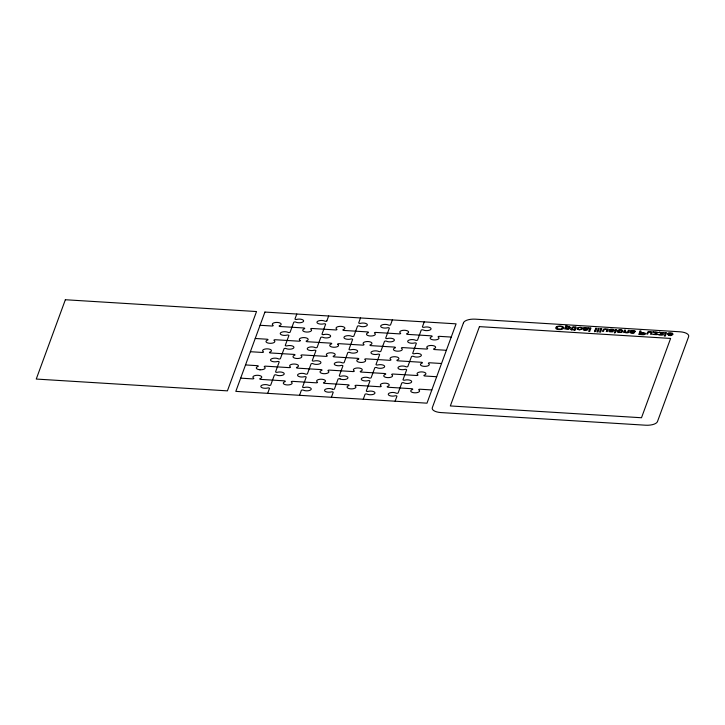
<?xml version="1.0" encoding="UTF-8"?>
<svg xmlns="http://www.w3.org/2000/svg" width="725" height="725" viewBox="0 0 725 725"><rect width="100%" height="100%" fill="white"/><g stroke="black" fill="none" stroke-linecap="round" stroke-linejoin="round"><path stroke-width="1.09" d="M267.679 393.34L269.464 388.455A1.187 0.489 -0.1 0 0 268.939 387.966A1.187 0.489 -0.1 0 0 267.652 387.975A4.432 1.84 -0.1 0 1 261.634 387.494A4.432 1.84 -0.1 0 1 262.55 384.975A4.432 1.84 -0.1 0 1 268.649 385.247A1.187 0.489 -0.1 0 0 269.881 385.401A1.187 0.489 -0.1 0 0 270.733 385.002L274.322 375.242A1.187 0.489 -0.1 0 1 275.119 374.843A1.187 0.489 -0.1 0 1 276.334 374.961L276.406 374.997A4.432 1.84 -0.1 0 0 282.505 375.26A4.432 1.84 -0.1 0 0 283.421 372.75A4.432 1.84 -0.1 0 0 277.403 372.269A1.187 0.489 -0.1 0 1 276.116 372.269A1.187 0.489 -0.1 0 1 275.591 371.78L279.17 362.02A1.187 0.489 -0.1 0 0 278.645 361.53A1.187 0.489 -0.1 0 0 277.358 361.53A4.432 1.84 -0.1 0 1 271.331 361.059A4.432 1.84 -0.1 0 1 272.256 358.54A4.432 1.84 -0.1 0 1 278.355 358.812A1.187 0.489 -0.1 0 0 279.587 358.966A1.187 0.489 -0.1 0 0 280.439 358.558L284.019 348.798A1.187 0.489 -0.1 0 1 284.88 348.399A1.187 0.489 -0.1 0 1 286.112 348.553A4.432 1.84 -0.1 0 0 292.202 348.825A4.432 1.84 -0.1 0 0 293.127 346.305A4.432 1.84 -0.1 0 0 287.109 345.834A1.187 0.489 -0.1 0 1 285.822 345.834A1.187 0.489 -0.1 0 1 285.297 345.345L288.876 335.584A1.187 0.489 -0.1 0 0 288.351 335.095A1.187 0.489 -0.1 0 0 287.055 335.095A4.432 1.84 -0.1 0 1 281.037 334.615A4.432 1.84 -0.1 0 1 281.962 332.104A4.432 1.84 -0.1 0 1 288.061 332.367A1.187 0.489 -0.1 0 0 289.293 332.521A1.187 0.489 -0.1 0 0 290.145 332.123L293.725 322.362A1.187 0.498 -0.1 0 1 294.586 321.963A1.187 0.498 -0.1 0 1 295.818 322.118A4.432 1.84 -0.1 0 0 301.908 322.389A4.432 1.84 -0.1 0 0 302.833 319.87A4.432 1.84 -0.1 0 0 296.815 319.39A1.187 0.489 -0.1 0 1 295.528 319.39A1.187 0.489 -0.1 0 1 294.993 318.909L296.788 314.025M299.534 395.306L301.328 390.422A1.187 0.489 -0.1 0 1 302.18 390.023A1.187 0.489 -0.1 0 1 303.413 390.177A4.432 1.84 -0.1 0 0 309.512 390.449A4.432 1.84 -0.1 0 0 310.436 387.929A4.432 1.84 -0.1 0 0 304.409 387.458A1.187 0.489 -0.1 0 1 303.123 387.458A1.187 0.489 -0.1 0 1 302.597 386.969L306.177 377.208A1.187 0.489 -0.1 0 0 305.651 376.719A1.187 0.489 -0.1 0 0 304.364 376.719A4.432 1.84 -0.1 0 1 298.347 376.239A4.432 1.84 -0.1 0 1 299.271 373.728A4.432 1.84 -0.1 0 1 305.361 373.991A1.187 0.489 -0.1 0 0 306.593 374.145A1.187 0.489 -0.1 0 0 307.445 373.747L311.034 363.986A1.187 0.489 -0.1 0 1 311.886 363.578A1.187 0.489 -0.1 0 1 313.118 363.742A4.432 1.84 -0.1 0 0 319.218 364.013A4.432 1.84 -0.1 0 0 320.133 361.494A4.432 1.84 -0.1 0 0 314.115 361.014A1.187 0.489 -0.1 0 1 312.828 361.014A1.187 0.489 -0.1 0 1 312.303 360.524L315.882 350.764A1.187 0.489 -0.1 0 0 315.357 350.275A1.187 0.489 -0.1 0 0 314.061 350.275A4.432 1.84 -0.1 0 1 308.043 349.803A4.432 1.84 -0.1 0 1 308.968 347.284A4.432 1.84 -0.1 0 1 315.067 347.556A1.187 0.489 -0.1 0 0 316.299 347.71A1.187 0.489 -0.1 0 0 317.151 347.311L320.731 337.551A1.187 0.489 -0.1 0 1 321.592 337.143A1.187 0.489 -0.1 0 1 322.824 337.297A4.432 1.84 -0.1 0 0 328.914 337.569A4.432 1.84 -0.1 0 0 329.839 335.059A4.432 1.84 -0.1 0 0 323.821 334.578M326.857 320.867L328.652 315.991M331.397 397.273L333.192 392.388A1.187 0.489 -0.1 0 0 332.657 391.899A1.187 0.489 -0.1 0 0 331.37 391.899A4.432 1.84 -0.1 0 1 325.353 391.428A4.432 1.84 -0.1 0 1 326.277 388.908A4.432 1.84 -0.1 0 1 332.367 389.18M360.506 317.958L358.721 322.833A1.187 0.489 -0.1 0 0 359.247 323.323A1.187 0.489 -0.1 0 0 360.533 323.323A4.432 1.84 -0.1 0 1 366.551 323.803A4.432 1.84 -0.1 0 1 365.627 326.313A4.432 1.84 -0.1 0 1 359.537 326.051A1.187 0.489 -0.1 0 0 358.304 325.888A1.187 0.489 -0.1 0 0 357.452 326.295L353.863 336.056A1.187 0.489 -0.1 0 1 353.012 336.454A1.187 0.489 -0.1 0 1 351.779 336.3A4.432 1.84 -0.1 0 0 345.68 336.028A4.432 1.84 -0.1 0 0 344.756 338.548A4.432 1.84 -0.1 0 0 350.782 339.028A1.187 0.489 -0.1 0 1 352.069 339.028A1.187 0.489 -0.1 0 1 352.595 339.508L349.015 349.278A1.187 0.489 -0.1 0 0 349.541 349.758A1.187 0.489 -0.1 0 0 350.827 349.758A4.432 1.84 -0.1 0 1 356.845 350.238A4.432 1.84 -0.1 0 1 355.93 352.758A4.432 1.84 -0.1 0 1 349.831 352.486A1.187 0.489 -0.1 0 0 348.598 352.332A1.187 0.489 -0.1 0 0 347.746 352.731L344.157 362.491A1.187 0.489 -0.1 0 1 343.306 362.899A1.187 0.489 -0.1 0 1 342.073 362.736A4.423 1.831 -0.1 0 0 335.992 362.482A4.423 1.831 -0.1 0 0 335.068 364.992A4.423 1.831 -0.1 0 0 341.076 365.463A1.187 0.489 -0.1 0 1 342.363 365.463A1.187 0.489 -0.1 0 1 342.889 365.953L339.309 375.713A1.187 0.489 -0.1 0 0 339.835 376.202A1.187 0.489 -0.1 0 0 341.131 376.202A4.432 1.84 -0.1 0 1 347.148 376.683A4.432 1.84 -0.1 0 1 346.224 379.193A4.432 1.84 -0.1 0 1 340.125 378.921M363.261 399.239L365.047 394.355A1.187 0.489 -0.1 0 1 365.907 393.956A1.187 0.489 -0.1 0 1 367.14 394.11A4.432 1.84 -0.1 0 0 373.23 394.382A4.432 1.84 -0.1 0 0 374.154 391.862A4.432 1.84 -0.1 0 0 368.137 391.382A1.187 0.489 -0.1 0 1 366.85 391.382A1.187 0.489 -0.1 0 1 366.324 390.902L369.904 381.132A1.187 0.489 -0.1 0 0 369.369 380.652A1.187 0.489 -0.1 0 0 368.083 380.652A4.432 1.84 -0.1 0 1 362.065 380.172A4.432 1.84 -0.1 0 1 362.989 377.653A4.432 1.84 -0.1 0 1 369.088 377.924A1.187 0.489 -0.1 0 0 370.312 378.078A1.187 0.489 -0.1 0 0 371.164 377.68L374.752 367.919A1.187 0.489 -0.1 0 1 375.604 367.512A1.187 0.489 -0.1 0 1 376.837 367.675A4.432 1.84 -0.1 0 0 382.936 367.938A4.432 1.84 -0.1 0 0 383.86 365.427A4.432 1.84 -0.1 0 0 377.834 364.947A1.187 0.489 -0.1 0 1 376.547 364.947A1.187 0.489 -0.1 0 1 376.021 364.458L379.601 354.697A1.187 0.489 -0.1 0 0 379.075 354.208A1.187 0.489 -0.1 0 0 377.788 354.208A4.432 1.84 -0.1 0 1 371.771 353.737A4.432 1.84 -0.1 0 1 372.695 351.217A4.432 1.84 -0.1 0 1 378.785 351.489A1.187 0.489 -0.1 0 0 380.018 351.643A1.187 0.489 -0.1 0 0 380.87 351.235L384.458 341.475A1.187 0.489 -0.1 0 1 385.31 341.076A1.187 0.489 -0.1 0 1 386.543 341.23A4.432 1.84 -0.1 0 0 392.642 341.502A4.432 1.84 -0.1 0 0 393.557 338.983A4.432 1.84 -0.1 0 0 387.54 338.512A1.187 0.489 -0.1 0 1 386.253 338.512A1.187 0.489 -0.1 0 1 385.727 338.022L389.307 328.262A1.187 0.498 -0.1 0 0 388.772 327.772A1.187 0.498 -0.1 0 0 387.476 327.772A4.432 1.84 -0.1 0 1 381.468 327.292A4.432 1.84 -0.1 0 1 382.392 324.782A4.432 1.84 -0.1 0 1 388.491 325.045A1.196 0.498 -0.1 0 0 389.715 325.208A1.196 0.498 -0.1 0 0 390.576 324.8L392.37 319.924M395.116 401.206L396.91 396.321A1.187 0.489 -0.1 0 0 396.385 395.832A1.187 0.489 -0.1 0 0 395.089 395.832A4.432 1.84 -0.1 0 1 389.071 395.361A4.432 1.84 -0.1 0 1 389.996 392.841A4.432 1.84 -0.1 0 1 396.095 393.113A1.187 0.489 -0.1 0 0 397.327 393.267A1.187 0.489 -0.1 0 0 398.179 392.859L401.759 383.099A1.187 0.489 -0.1 0 1 402.62 382.7A1.187 0.489 -0.1 0 1 403.852 382.854A4.432 1.84 -0.1 0 0 409.942 383.126A4.432 1.84 -0.1 0 0 410.867 380.607A4.432 1.84 -0.1 0 0 404.849 380.136A1.187 0.489 -0.1 0 1 403.562 380.136A1.187 0.489 -0.1 0 1 403.037 379.646L406.616 369.886A1.187 0.489 -0.1 0 0 406.082 369.397A1.187 0.489 -0.1 0 0 404.795 369.397A4.432 1.84 -0.1 0 1 398.777 368.916A4.432 1.84 -0.1 0 1 399.702 366.406A4.432 1.84 -0.1 0 1 405.801 366.669A1.187 0.489 -0.1 0 0 407.024 366.832A1.187 0.489 -0.1 0 0 407.876 366.424L411.465 356.664A1.187 0.489 -0.1 0 1 412.317 356.265A1.187 0.489 -0.1 0 1 413.549 356.419A4.432 1.84 -0.1 0 0 419.648 356.691A4.432 1.84 -0.1 0 0 420.572 354.172A4.432 1.84 -0.1 0 0 414.546 353.691A1.187 0.489 -0.1 0 1 413.259 353.691A1.187 0.489 -0.1 0 1 412.733 353.202L416.313 343.442A1.187 0.489 -0.1 0 0 415.788 342.952A1.187 0.489 -0.1 0 0 414.501 342.961A4.432 1.84 -0.1 0 1 408.483 342.481A4.432 1.84 -0.1 0 1 409.407 339.962A4.432 1.84 -0.1 0 1 415.498 340.233A1.187 0.489 -0.1 0 0 416.73 340.388A1.187 0.489 -0.1 0 0 417.582 339.989L421.171 330.228A1.187 0.489 -0.1 0 1 422.022 329.821A1.187 0.489 -0.1 0 1 423.255 329.984A4.432 1.84 -0.1 0 0 429.345 330.247A4.432 1.84 -0.1 0 0 430.269 327.736A4.432 1.84 -0.1 0 0 424.252 327.256A1.187 0.489 -0.1 0 1 422.965 327.256A1.187 0.489 -0.1 0 1 422.439 326.776L424.225 321.891M586.969 328.887L586.915 329.041A8.347 3.462 -0.1 0 0 585.311 328.788L584.132 328.488M672.818 334.343C670.598 337.895 663.982 332.947 670.163 332.857C679.57 334.334 659.768 332.512 672.854 334.225M584.051 328.271L586.96 328.452M573.013 327.51L572.433 329.077L573.33 329.467L572.315 329.404L571.998 330.265L570.566 329.295L571.427 329.014L571.943 327.582A5.419 2.248 -0.1 0 1 572.188 327.129L574.381 327.002L573.357 327.319M614.057 330.292L614.021 330.337A1.305 0.544 -0.1 0 1 613.731 330.537A1.559 0.643 -0.1 0 1 612.987 330.709L610.794 330.845M635.2 331.597L635.163 331.642A1.305 0.544 -0.1 0 1 634.873 331.842A1.559 0.643 -0.1 0 1 634.13 332.014L631.937 332.15M609.779 330.509L613.096 330.038L610.967 329.621A1.223 0.508 -0.1 0 0 610.359 329.812L609.145 329.893L609.68 329.503A1.921 0.797 -0.1 0 1 610.142 329.349A1.831 0.761 -0.1 0 1 610.513 329.277L611.438 329.232A4.74 1.967 -0.1 0 1 612.163 329.268A3 1.242 -0.1 0 1 613.341 329.467L613.558 329.549A1.803 0.752 -0.1 0 1 613.957 329.775A1.758 0.734 -0.1 0 1 614.111 330.192M631.674 332.168C629.382 333.156 635.435 332.34 634.203 332.92A1.296 0.535 -0.1 0 1 633.958 333.011L633.396 333.119A2.728 1.133 -0.1 0 1 632.97 333.156L632.336 333.156A4.368 1.812 -0.1 0 1 631.874 333.138A2.873 1.187 -0.1 0 1 630.65 332.92L630.542 332.875A1.577 0.652 -0.1 0 1 630.904 331.796L634.239 331.343L632.1 330.926A1.223 0.508 -0.1 0 0 631.502 331.117L630.279 331.198L630.822 330.808A1.921 0.797 -0.1 0 1 631.285 330.654A1.831 0.761 -0.1 0 1 631.656 330.582L632.581 330.537A4.74 1.967 -0.1 0 1 633.306 330.573A3 1.242 -0.1 0 1 634.484 330.772L634.701 330.854A1.758 0.734 -0.1 0 1 635.254 331.497M610.532 330.863L609.879 331.189L613.132 331.579A1.296 0.535 -0.1 0 1 612.815 331.706L612.253 331.814A2.728 1.133 -0.1 0 1 611.827 331.851L611.193 331.851A4.368 1.812 -0.1 0 1 610.731 331.833A2.873 1.187 -0.1 0 1 609.507 331.615L609.399 331.57M260.23 369.759L259.568 369.705M260.076 325.28L271.839 326.005A1.187 0.489 -0.1 0 0 273.017 325.779A1.187 0.489 -0.1 0 0 273.017 325.244A4.432 1.84 -0.1 0 1 274.195 322.752A4.432 1.84 -0.1 0 1 280.258 323.123A4.432 1.84 -0.1 0 1 279.587 325.652A1.187 0.489 -0.1 0 0 279.207 326.159A1.187 0.489 -0.1 0 0 280.176 326.513L303.702 327.972A1.187 0.489 -0.1 0 1 304.663 328.325A1.187 0.489 -0.1 0 1 304.282 328.833A4.432 1.84 -0.1 0 0 304.953 331.842A4.432 1.84 -0.1 0 0 311.505 330.509M451.24 337.071L439.477 336.346A1.187 0.489 -0.1 0 0 438.299 336.563A1.187 0.489 -0.1 0 0 438.29 337.098A4.432 1.84 -0.1 0 1 437.121 339.599A4.432 1.84 -0.1 0 1 431.058 339.228A4.432 1.84 -0.1 0 1 431.728 336.699A1.187 0.489 -0.1 0 0 432.109 336.183A1.187 0.489 -0.1 0 0 431.139 335.829L407.613 334.379A1.187 0.489 -0.1 0 1 406.643 334.026A1.187 0.489 -0.1 0 1 407.033 333.518A4.432 1.84 -0.1 0 0 407.704 330.99A4.432 1.84 -0.1 0 0 401.641 330.609A4.432 1.84 -0.1 0 0 400.463 333.11A1.187 0.489 -0.1 0 1 400.454 333.645A1.187 0.489 -0.1 0 1 399.276 333.862L375.813 332.422A1.187 0.489 -0.1 0 0 374.635 332.639A1.187 0.489 -0.1 0 0 374.635 333.174A4.432 1.84 -0.1 0 1 373.466 335.675A4.432 1.84 -0.1 0 1 367.403 335.294A4.432 1.84 -0.1 0 1 368.073 332.766A1.187 0.489 -0.1 0 0 368.445 332.258A1.187 0.489 -0.1 0 0 367.484 331.905L343.895 330.446A1.187 0.489 -0.1 0 1 342.925 330.093A1.187 0.489 -0.1 0 1 343.306 329.585A4.432 1.84 -0.1 0 0 343.976 327.057A4.432 1.84 -0.1 0 0 337.913 326.685A4.432 1.84 -0.1 0 0 336.744 329.177A1.187 0.489 -0.1 0 1 336.735 329.712A1.187 0.489 -0.1 0 1 335.557 329.929L312.031 328.479A1.187 0.489 -0.1 0 0 310.853 328.706A1.187 0.489 -0.1 0 0 310.853 329.241A4.432 1.84 -0.1 0 1 311.514 330.491M255.227 338.493L266.99 339.218A1.187 0.489 -0.1 0 1 267.951 339.572A1.187 0.489 -0.1 0 1 267.57 340.088A4.432 1.84 -0.1 0 0 266.909 342.617A4.432 1.84 -0.1 0 0 272.972 342.988A4.432 1.84 -0.1 0 0 274.141 340.487A1.187 0.489 -0.1 0 1 274.141 339.952A1.187 0.489 -0.1 0 1 275.319 339.735L298.845 341.185A1.187 0.489 -0.1 0 0 300.023 340.968A1.187 0.489 -0.1 0 0 300.023 340.433M446.382 350.293L434.619 349.568A1.187 0.489 -0.1 0 1 433.65 349.214A1.187 0.489 -0.1 0 1 434.039 348.698A4.432 1.84 -0.1 0 0 434.701 346.169A4.432 1.84 -0.1 0 0 428.638 345.798A4.432 1.84 -0.1 0 0 427.469 348.299M250.37 351.716L262.133 352.441A1.187 0.489 -0.1 0 0 263.311 352.223A1.187 0.489 -0.1 0 0 263.311 351.688A4.432 1.84 -0.1 0 1 264.489 349.187A4.432 1.84 -0.1 0 1 270.552 349.559A4.432 1.84 -0.1 0 1 269.881 352.087A1.187 0.489 -0.1 0 0 269.501 352.604A1.187 0.489 -0.1 0 0 270.47 352.957L293.997 354.407A1.187 0.489 -0.1 0 1 294.966 354.761A1.187 0.489 -0.1 0 1 294.577 355.268A4.432 1.84 -0.1 0 0 293.915 357.797A4.432 1.84 -0.1 0 0 299.978 358.177A4.432 1.84 -0.1 0 0 301.147 355.676A1.187 0.489 -0.1 0 1 301.147 355.141A1.187 0.489 -0.1 0 1 302.325 354.924L325.851 356.374A1.187 0.489 -0.1 0 0 327.038 356.156A1.187 0.489 -0.1 0 0 327.038 355.612A4.432 1.84 -0.1 0 1 328.217 353.12A4.432 1.84 -0.1 0 1 334.279 353.492A4.432 1.84 -0.1 0 1 333.609 356.02A1.187 0.489 -0.1 0 0 333.219 356.537A1.187 0.489 -0.1 0 0 334.189 356.89L357.778 358.34A1.187 0.489 -0.1 0 1 358.748 358.694A1.187 0.489 -0.1 0 1 358.368 359.21M441.534 363.506L429.771 362.781A1.187 0.489 -0.1 0 0 428.593 363.007A1.187 0.489 -0.1 0 0 428.593 363.542A4.432 1.84 -0.1 0 1 427.415 366.034A4.432 1.84 -0.1 0 1 421.352 365.663A4.432 1.84 -0.1 0 1 422.022 363.134A1.187 0.489 -0.1 0 0 422.403 362.627A1.187 0.489 -0.1 0 0 421.433 362.273L397.907 360.814A1.187 0.489 -0.1 0 1 396.947 360.47A1.187 0.489 -0.1 0 1 397.327 359.953A4.432 1.84 -0.1 0 0 397.998 357.425A4.432 1.84 -0.1 0 0 391.935 357.053A4.432 1.84 -0.1 0 0 390.757 359.546A1.187 0.489 -0.1 0 1 390.757 360.08A1.187 0.489 -0.1 0 1 389.579 360.307L366.116 358.857A1.187 0.489 -0.1 0 0 364.938 359.074A1.187 0.489 -0.1 0 0 364.929 359.609A4.432 1.84 -0.1 0 1 363.76 362.11A4.432 1.84 -0.1 0 1 357.697 361.739A4.432 1.84 -0.1 0 1 358.368 359.21M245.521 364.938L257.284 365.663A1.187 0.489 -0.1 0 1 258.254 366.016A1.187 0.489 -0.1 0 1 257.864 366.524A4.432 1.84 -0.1 0 0 257.203 369.052A4.432 1.84 -0.1 0 0 263.266 369.433A4.432 1.84 -0.1 0 0 264.435 366.932A1.187 0.489 -0.1 0 1 264.444 366.397A1.187 0.489 -0.1 0 1 265.613 366.17L289.139 367.629A1.187 0.489 -0.1 0 0 290.317 367.403A1.187 0.489 -0.1 0 0 290.326 366.868A4.432 1.84 -0.1 0 1 291.495 364.376A4.432 1.84 -0.1 0 1 297.558 364.748A4.432 1.84 -0.1 0 1 296.888 367.276A1.187 0.489 -0.1 0 0 296.507 367.783A1.187 0.489 -0.1 0 0 297.477 368.137L321.003 369.596A1.187 0.489 -0.1 0 1 321.972 369.94A1.187 0.489 -0.1 0 1 321.592 370.457A4.432 1.84 -0.1 0 0 320.921 372.985A4.432 1.84 -0.1 0 0 326.984 373.357A4.432 1.84 -0.1 0 0 328.162 370.865A1.187 0.489 -0.1 0 1 328.162 370.33A1.187 0.489 -0.1 0 1 329.34 370.103L352.93 371.562M436.686 376.728L424.923 376.003A1.187 0.489 -0.1 0 1 423.953 375.65A1.187 0.489 -0.1 0 1 424.333 375.142A4.432 1.84 -0.1 0 0 425.004 372.614A4.432 1.84 -0.1 0 0 418.941 372.233A4.432 1.84 -0.1 0 0 417.763 374.734A1.187 0.489 -0.1 0 1 417.763 375.269A1.187 0.489 -0.1 0 1 416.585 375.487L393.059 374.037A1.187 0.489 -0.1 0 0 391.881 374.254A1.187 0.489 -0.1 0 0 391.881 374.798A4.432 1.84 -0.1 0 1 390.702 377.29A4.432 1.84 -0.1 0 1 384.64 376.918A4.432 1.84 -0.1 0 1 385.31 374.39A1.187 0.489 -0.1 0 0 385.691 373.873A1.187 0.489 -0.1 0 0 384.721 373.529L361.258 372.079A1.187 0.489 -0.1 0 1 360.298 371.726A1.187 0.489 -0.1 0 1 360.678 371.209A4.441 1.84 -0.1 0 0 361.349 368.681A4.441 1.84 -0.1 0 0 355.268 368.309A4.441 1.84 -0.1 0 0 354.099 370.81A1.187 0.489 -0.1 0 1 354.108 371.345A1.187 0.489 -0.1 0 1 352.93 371.562M240.664 378.151L252.427 378.876A1.187 0.489 -0.1 0 0 253.614 378.658A1.187 0.489 -0.1 0 0 253.614 378.124A4.432 1.84 -0.1 0 1 254.62 375.677A4.432 1.84 -0.1 0 1 260.592 375.876A4.432 1.84 -0.1 0 1 260.619 378.359L260.184 378.532A1.187 0.489 -0.1 0 0 259.795 379.039A1.187 0.489 -0.1 0 0 260.764 379.392L284.291 380.843A1.187 0.489 -0.1 0 1 285.26 381.196A1.187 0.489 -0.1 0 1 284.88 381.712A4.432 1.84 -0.1 0 0 284.209 384.241A4.432 1.84 -0.1 0 0 290.272 384.612A4.432 1.84 -0.1 0 0 291.45 382.111A1.187 0.489 -0.1 0 1 291.45 381.577A1.187 0.489 -0.1 0 1 292.628 381.359L316.154 382.809A1.187 0.489 -0.1 0 0 317.333 382.592A1.187 0.489 -0.1 0 0 317.333 382.057A4.432 1.84 -0.1 0 1 318.511 379.556A4.432 1.84 -0.1 0 1 324.573 379.936A4.432 1.84 -0.1 0 1 323.903 382.465A1.187 0.489 -0.1 0 0 323.522 382.972A1.187 0.489 -0.1 0 0 324.483 383.326L348.072 384.785A1.187 0.489 -0.1 0 1 349.042 385.138A1.187 0.489 -0.1 0 1 348.662 385.646A4.432 1.84 -0.1 0 0 347.991 388.174A4.432 1.84 -0.1 0 0 354.054 388.546A4.432 1.84 -0.1 0 0 355.232 386.053A1.187 0.489 -0.1 0 1 355.232 385.519A1.187 0.489 -0.1 0 1 356.41 385.292L379.873 386.742A1.187 0.489 -0.1 0 0 381.051 386.525A1.187 0.489 -0.1 0 0 381.051 385.99A4.432 1.84 -0.1 0 1 382.229 383.489A4.432 1.84 -0.1 0 1 388.292 383.86A4.432 1.84 -0.1 0 1 387.621 386.398A1.187 0.489 -0.1 0 0 387.241 386.905A1.187 0.489 -0.1 0 0 388.21 387.259L411.737 388.709A1.187 0.489 -0.1 0 1 412.697 389.062A1.187 0.489 -0.1 0 1 412.317 389.57A4.432 1.84 -0.1 0 0 411.655 392.098A4.432 1.84 -0.1 0 0 417.718 392.479A4.432 1.84 -0.1 0 0 418.887 389.978A1.187 0.489 -0.1 0 1 418.887 389.443A1.187 0.489 -0.1 0 1 420.065 389.225L431.828 389.95M643.827 333.21L643.601 333.156A3.743 1.55 -0.1 0 0 642.622 333.047L640.483 332.911L640.039 334.134L642.241 334.27A5.021 2.084 -0.1 0 0 643.229 334.298A1.432 0.589 -0.1 0 0 644.298 333.826A1.432 0.589 -0.1 0 0 643.782 333.237M609.507 331.615L609.453 331.588A1.577 0.652 -0.1 0 1 609.761 330.491M586.987 328.452A2.628 1.087 -0.1 0 1 586.942 328.878M628.629 332.34A4.567 1.894 -0.1 0 0 628.783 332.05L629.409 330.392L628.394 330.328L627.342 332.322L625.013 331.823A4.196 1.74 -0.1 0 1 625.068 331.506L625.566 330.147L624.551 330.093L623.636 332.567L624.751 332.331A2.184 0.906 -0.1 0 0 626.128 332.775A2.093 0.87 -0.1 0 0 628.756 332.367M617.936 332.032A2.501 1.042 -0.1 0 1 617.319 331.524L617.265 331.08A5.601 2.32 -0.1 0 1 617.374 330.754C618.452 329.259 623.237 329.232 622.829 331.434A2.927 1.214 -0.1 0 1 620.817 332.367A2.927 1.214 -0.1 0 1 617.881 332.05M578.387 327.863A1.658 0.689 -0.1 0 1 580.335 327.627A1.658 0.689 -0.1 0 1 581.368 328.353L582.374 328.362A2.61 1.087 -0.1 0 0 580.362 327.265L577.734 327.673L577.009 328.969L579.275 329.884L581.948 329.25L580.988 329.123A1.577 0.652 -0.1 0 1 579.719 329.576A1.577 0.652 -0.1 0 1 578.206 329.259A3.471 1.441 -0.1 0 1 578.414 328.135M566.37 328.443A2.991 1.242 -0.1 0 1 566.877 327.075M566.778 327.038A1.532 0.634 -0.1 0 1 569.125 327.202M569.007 327.22A3.045 1.26 -0.1 0 1 568.509 328.624M568.645 328.679A1.541 0.643 -0.1 0 1 566.225 328.47M556.628 326.73A4.74 1.967 -0.1 0 0 555.839 327.555L555.803 328.244A3.897 1.613 -0.1 0 0 556.447 328.96A3.806 1.577 -0.1 0 0 558.703 329.585A4.314 1.785 -0.1 0 0 563.352 328.579A4.314 1.785 -0.1 0 0 562.228 326.458M556.564 326.712A3.988 1.658 -0.1 0 1 562.292 326.431M337.859 344.42A1.187 0.489 -0.1 0 1 337.859 343.886A1.187 0.489 -0.1 0 1 339.037 343.668L362.627 345.127A1.187 0.489 -0.1 0 0 363.805 344.901A1.187 0.489 -0.1 0 0 363.814 344.366A4.432 1.84 -0.1 0 1 364.983 341.874A4.432 1.84 -0.1 0 1 371.046 342.245A4.432 1.84 -0.1 0 1 370.375 344.774A1.187 0.489 -0.1 0 0 369.995 345.281A1.187 0.489 -0.1 0 0 370.964 345.635L394.427 347.085A1.187 0.489 -0.1 0 1 395.397 347.438A1.187 0.489 -0.1 0 1 395.016 347.946A4.432 1.84 -0.1 0 0 394.346 350.474A4.432 1.84 -0.1 0 0 400.408 350.855A4.432 1.84 -0.1 0 0 401.587 348.353A1.187 0.489 -0.1 0 1 401.587 347.819A1.187 0.489 -0.1 0 1 402.765 347.601L426.291 349.051A1.187 0.489 -0.1 0 0 427.469 348.834A1.187 0.489 -0.1 0 0 427.469 348.299M337.859 344.42A4.432 1.84 -0.1 0 1 335.068 347.221A4.432 1.84 -0.1 0 1 329.757 345.154A4.432 1.84 -0.1 0 1 331.289 344.022A1.187 0.489 -0.1 0 0 331.678 343.505A1.187 0.489 -0.1 0 0 330.709 343.152L307.183 341.702A1.187 0.489 -0.1 0 1 306.213 341.348A1.187 0.489 -0.1 0 1 306.593 340.841A4.432 1.84 -0.1 0 0 307.264 338.312A4.432 1.84 -0.1 0 0 301.201 337.932A4.432 1.84 -0.1 0 0 300.023 340.433M323.821 334.578A1.187 0.489 -0.1 0 1 322.534 334.578A1.187 0.489 -0.1 0 1 322.009 334.089L325.588 324.329A1.187 0.489 -0.1 0 0 325.063 323.839A1.187 0.489 -0.1 0 0 323.767 323.839A4.432 1.84 -0.1 0 1 317.749 323.359A4.432 1.84 -0.1 0 1 318.674 320.849A4.432 1.84 -0.1 0 1 324.773 321.121A1.187 0.489 -0.1 0 0 326.005 321.275A1.187 0.489 -0.1 0 0 326.857 320.867M340.125 378.921A1.187 0.489 -0.1 0 0 338.892 378.767A1.187 0.489 -0.1 0 0 338.04 379.175L334.461 388.935A1.187 0.489 -0.1 0 1 333.6 389.334A1.187 0.489 -0.1 0 1 332.367 389.18M556.891 327.981L557.162 328.615A2.103 0.87 -0.1 0 0 557.398 328.769L561.068 329.087L562.627 327.483A2.818 1.169 -0.1 0 0 560.951 326.522A2.818 1.169 -0.1 0 0 558.105 326.676A3.507 1.45 -0.1 0 0 557.018 327.618L556.891 327.981M618.298 331.198C622.857 334.823 622.485 327.02 618.298 331.198M570.403 327.754L568.835 329.059L564.712 328.933L565.971 325.498L566.977 325.561C565.409 327.854 570.14 325.407 570.403 327.754M606.852 329.884L606.308 331.497L607.323 331.561L608.23 329.077L603.816 328.996L602.475 331.262L603.49 331.325L604.052 329.803A4.921 2.039 -0.1 0 1 604.206 329.513L605.846 329.259L606.852 329.884M651.059 332.612L650.515 334.225L651.521 334.288L652.437 331.805L648.023 331.724L646.682 333.989L647.688 334.053L648.259 332.53A4.921 2.039 -0.1 0 1 648.413 332.24L650.053 331.987L651.059 332.612M586.788 329.368L585.32 329.902A3.444 1.432 -0.1 0 1 584.803 329.866C580.045 328.661 585.927 331.388 587.594 329.866A4.441 1.84 -0.1 0 0 587.748 329.585L588.183 328.47A9.271 3.843 -0.1 0 1 588.31 328.208A2.238 0.924 -0.1 0 1 588.718 327.881L587.658 327.809A2.211 0.915 -0.1 0 0 587.35 328.108L586.607 327.827A3.09 1.287 -0.1 0 0 585.274 327.609L583.842 327.673A1.667 0.689 -0.1 0 0 583.435 327.818A1.532 0.634 -0.1 0 0 583.127 327.981L582.972 328.189A1.667 0.689 -0.1 0 0 583.009 328.498A1.695 0.707 -0.1 0 0 583.48 328.815A2.501 1.033 -0.1 0 0 584.16 328.996L584.241 329.005A8.927 3.707 -0.1 0 0 585.039 329.114L586.788 329.386M65.359 299.742L36.25 379.057L227.414 390.857L256.523 311.542L65.359 299.742M264.924 312.058L235.815 391.373L426.98 403.173L456.088 323.848L264.924 312.058M463.483 322.779L432.308 407.704A10.349 4.296 -0.1 0 0 440.99 412.579L645.667 425.212A10.349 4.296 -0.1 0 0 657.466 421.597L688.632 336.672A10.349 4.296 -0.1 0 0 679.959 331.796L475.274 319.163A10.349 4.296 -0.1 0 0 463.483 322.779M479.442 326.631L450.334 405.946L641.498 417.745L670.607 338.43L479.442 326.631M574.155 329.984L573.982 330.473L575.17 330.047L574.155 329.984M575.233 327.048L574.327 329.522L575.342 329.585L576.248 327.111L575.233 327.048M589.942 327.954L588.682 331.379L589.697 331.443L590.957 328.017L589.942 327.954M594.654 331.252L594.473 331.733L595.669 331.316L594.654 331.252M595.732 328.307L594.817 330.79L595.832 330.854L596.748 328.371L595.732 328.307M598.261 328.47L597.01 331.887L598.025 331.95L599.276 328.525L598.261 328.47M600.826 328.624L599.566 332.05L600.581 332.113L601.841 328.688L600.826 328.624M614.51 332.476L614.329 332.956L615.516 332.539L614.51 332.476M615.588 329.54L614.673 332.014L615.688 332.077L616.594 329.594L615.588 329.54M640.057 331.044L638.798 334.47L642.105 334.669A7.386 3.063 -0.1 0 0 643.175 334.705A2.474 1.024 -0.1 0 0 645.304 334.153A2.474 1.024 -0.1 0 0 645.023 333.101L640.637 332.503L641.145 331.117L640.057 331.044M653.488 331.878L656.506 334.261L652.799 334.37C665.568 335.829 647.987 330.99 658.644 332.567L653.488 331.878M659.252 332.231L662.26 334.615L658.563 334.723C671.359 336.119 653.624 331.334 664.408 332.92L659.252 332.231M665.523 332.621L664.272 336.038L665.278 336.101L666.538 332.675L665.523 332.621M671.667 334.506L668.332 334.298A1.758 0.725 -0.1 0 0 669.229 335.059A1.758 0.725 -0.1 0 0 671.241 334.977A2.202 0.915 -0.1 0 0 671.631 334.506"/></g></svg>
